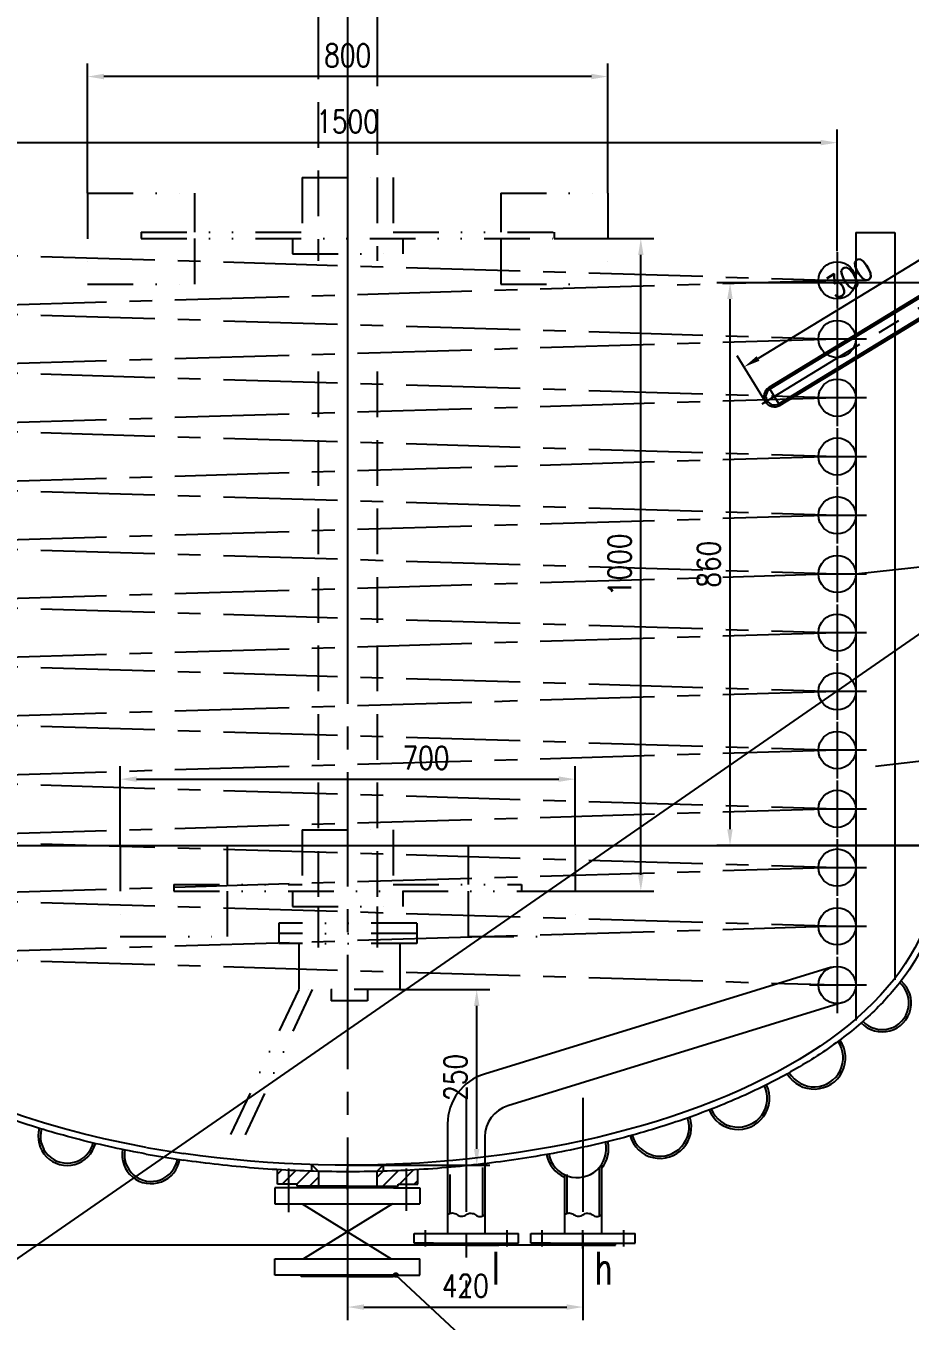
# Model space of a CAD drawing. Header units: millimetres. Extents: x -1762 to 42666, y -863 to 15979.
# Drawn here: x 34801 to 36156, y 748 to 2733 of the extents above; entities that cross this region are included whole.
import ezdxf

# ---------------------------------------------------------------- set-up
doc = ezdxf.new("R2010")
doc.units = ezdxf.units.MM
doc.header["$LTSCALE"] = 10
doc.header["$MEASUREMENT"] = 0
for name, pattern in [('CENTER', [2, 1.25, -0.25, 0.25, -0.25]), ('DASHED', [0.75, 0.5, -0.25]), ('DIVIDE', [1.25, 0.5, -0.25, 0, -0.25, 0, -0.25]), ('SDHX', [11.5, 7, -1.3, 0.3, -1.3, 0.3, -1.3])]:
    doc.linetypes.add(name, pattern=pattern)
doc.layers.get('0').update_dxf_attribs({"linetype": 'CONTINUOUS'})
doc.layers.get('DEFPOINTS').update_dxf_attribs({"linetype": 'CONTINUOUS'})
for name, color, linetype in [('1轮廓实线层', 7, 'CONTINUOUS'), ('3中心线层', 1, 'CENTER'), ('4虚线层', 6, 'DASHED'), ('5剖面线层', 2, 'CONTINUOUS'), ('6文字层', 3, 'CONTINUOUS'), ('7标注层', 4, 'CONTINUOUS'), ('9双点划线', 6, 'SDHX'), ('9双点划线层', 6, 'DIVIDE')]:
    doc.layers.add(name, color=color, linetype=linetype)
doc.styles.add('PC_TEXTSTYLE', font='romans.shx', dxfattribs={"width": 0.8, "bigfont": 'hzfs.shx'})
doc.dimstyles.new('TH_GBDIM', dxfattribs={"dimscale": 10, "dimtxt": 3.5, "dimasz": 2.5, "dimexe": 2, "dimexo": 0, "dimgap": 1.5, "dimtad": 1, "dimdec": 0, "dimzin": 0, "dimdsep": 46, "dimtxsty": 'PC_TEXTSTYLE', "dimcen": 2.5, "dimadec": 0, "dimazin": 0, "dimtfac": 0.714286, "dimtdec": 0, "dimtmove": 0, "dimatfit": 3, "dimfxl": 0, "dimtolj": 1, "dimtzin": 0, "dimarcsym": 0})

# ---------------------------------------------------------------- blocks, each defined once
blk = doc.blocks.new('*D137')
at = {"layer": '7标注层', "color": 0, "lineweight": -2, "ltscale": 14, "transparency": 16777216}
for p, q in [((35293.7, 873.9), (35293.7, 749.3)), ((35654.3, 859.1), (35654.3, 749.3)), ((35318.7, 769.3), (35629.3, 769.3))]:
    blk.add_line(p, q, dxfattribs=at)
at = {"layer": '7标注层', "color": 0, "ltscale": 14, "transparency": 16777216}
for points in [[(35318.7, 773.5), (35318.7, 765.1), (35293.7, 769.3)], [(35629.3, 773.5), (35629.3, 765.1), (35654.3, 769.3)]]:
    blk.add_solid(points, dxfattribs=at)
at = {"layer": 'DEFPOINTS', "color": 0, "ltscale": 14, "transparency": 16777216}
for p in [(35293.7, 873.9), (35654.3, 859.1), (35654.3, 769.3)]:
    blk.add_point(p, dxfattribs=at)
at = {"layer": '7标注层', "color": 3, "ltscale": 14, "transparency": 16777216, "insert": (35474, 801.8), "char_height": 35, "attachment_point": 5, "style": 'PC_TEXTSTYLE'}
blk.add_mtext('\\A1;420{}{}', dxfattribs=at)
blk = doc.blocks.new('*D154')
at = {"layer": '7标注层', "color": 0, "lineweight": -2, "ltscale": 14, "transparency": 16777216}
for p, q in [((35293.7, 5334.1), (34025.9, 5334.1)), ((34045.9, 5309.1), (34045.9, 889.1)), ((35654.3, 864.1), (34025.9, 864.1))]:
    blk.add_line(p, q, dxfattribs=at)
at = {"layer": '7标注层', "color": 0, "ltscale": 14, "transparency": 16777216}
for points in [[(34041.7, 5309.1), (34050.1, 5309.1), (34045.9, 5334.1)], [(34041.7, 889.1), (34050.1, 889.1), (34045.9, 864.1)]]:
    blk.add_solid(points, dxfattribs=at)
at = {"layer": 'DEFPOINTS', "color": 0, "ltscale": 14, "transparency": 16777216}
for p in [(35293.7, 5334.1), (34045.9, 864.1), (35654.3, 864.1)]:
    blk.add_point(p, dxfattribs=at)
at = {"layer": '7标注层', "color": 3, "ltscale": 14, "transparency": 16777216, "insert": (34013.4, 3025.4), "char_height": 35, "attachment_point": 5, "rotation": 90, "style": 'PC_TEXTSTYLE'}
blk.add_mtext('\\A1;4750{}{}', dxfattribs=at)
blk = doc.blocks.new('*D140')
at = {"layer": '7标注层', "color": 0, "lineweight": -2, "ltscale": 14, "transparency": 16777216}
for p, q in [((34945.2, 1476.7), (34945.2, 1598.4)), ((35642.2, 1476.7), (35642.2, 1598.4)), ((34970.2, 1578.4), (35617.2, 1578.4))]:
    blk.add_line(p, q, dxfattribs=at)
at = {"layer": '7标注层', "color": 0, "ltscale": 14, "transparency": 16777216}
for points in [[(34970.2, 1582.6), (34970.2, 1574.3), (34945.2, 1578.4)], [(35617.2, 1582.6), (35617.2, 1574.3), (35642.2, 1578.4)]]:
    blk.add_solid(points, dxfattribs=at)
at = {"layer": 'DEFPOINTS', "color": 0, "ltscale": 14, "transparency": 16777216}
for p in [(35642.2, 1578.4), (34945.2, 1476.7), (35642.2, 1476.7)]:
    blk.add_point(p, dxfattribs=at)
at = {"layer": '7标注层', "color": 3, "ltscale": 14, "transparency": 16777216, "insert": (35413.6, 1610.9), "char_height": 35, "attachment_point": 5, "style": 'PC_TEXTSTYLE'}
blk.add_mtext('\\A1;700{}{}', dxfattribs=at)
blk = doc.blocks.new('*D141')
at = {"layer": '7标注层', "color": 0, "lineweight": -2, "ltscale": 14, "transparency": 16777216}
for p, q in [((34895.2, 2476.7), (34895.2, 2675.3)), ((35692.2, 2476.7), (35692.2, 2675.3)), ((35667.2, 2655.3), (34920.2, 2655.3))]:
    blk.add_line(p, q, dxfattribs=at)
at = {"layer": '7标注层', "color": 0, "ltscale": 14, "transparency": 16777216}
for points in [[(34920.2, 2659.5), (34920.2, 2651.1), (34895.2, 2655.3)], [(35667.2, 2659.5), (35667.2, 2651.1), (35692.2, 2655.3)]]:
    blk.add_solid(points, dxfattribs=at)
at = {"layer": 'DEFPOINTS', "color": 0, "ltscale": 14, "transparency": 16777216}
for p in [(34895.2, 2655.3), (34895.2, 2476.7), (35692.2, 2476.7)]:
    blk.add_point(p, dxfattribs=at)
at = {"layer": '7标注层', "color": 3, "ltscale": 14, "transparency": 16777216, "insert": (35293.7, 2687.8), "char_height": 35, "attachment_point": 5, "style": 'PC_TEXTSTYLE'}
blk.add_mtext('\\A1;800{}{}', dxfattribs=at)
blk = doc.blocks.new('*D142')
at = {"layer": '7标注层', "color": 0, "lineweight": -2, "ltscale": 14, "transparency": 16777216}
for p, q in [((35610.2, 2407), (35762.9, 2407)), ((35742.9, 1432), (35742.9, 2382)), ((35560.2, 1407), (35762.9, 1407))]:
    blk.add_line(p, q, dxfattribs=at)
at = {"layer": '7标注层', "color": 0, "ltscale": 14, "transparency": 16777216}
for points in [[(35738.8, 2382), (35747.1, 2382), (35742.9, 2407)], [(35738.8, 1432), (35747.1, 1432), (35742.9, 1407)]]:
    blk.add_solid(points, dxfattribs=at)
at = {"layer": 'DEFPOINTS', "color": 0, "ltscale": 14, "transparency": 16777216}
for p in [(35610.2, 2407), (35742.9, 2407), (35560.2, 1407)]:
    blk.add_point(p, dxfattribs=at)
at = {"layer": '7标注层', "color": 3, "ltscale": 14, "transparency": 16777216, "insert": (35710.4, 1907), "char_height": 35, "attachment_point": 5, "rotation": 90, "style": 'PC_TEXTSTYLE'}
blk.add_mtext('\\A1;1000{}{}', dxfattribs=at)
blk = doc.blocks.new('*D144')
at = {"layer": '7标注层', "color": 0, "lineweight": -2, "ltscale": 14, "transparency": 16777216}
for p, q in [((36203.7, 2396.3), (36203.7, 2592.6)), ((36316.8, 2381.3), (36443, 2458.3))]:
    blk.add_line(p, q, dxfattribs=at)
for start, end in [(70.1562, 84.4961), (36.8889, 47.2207)]:
    blk.add_arc((36203.7, 2312.3), 260.4, start, end, dxfattribs=at)
at = {"layer": '7标注层', "color": 0, "ltscale": 14, "transparency": 16777216}
for points in [[(36228.5, 2567.3), (36228.9, 2575.6), (36203.7, 2572.6)], [(36415.4, 2470.9), (36408.5, 2466.2), (36426, 2447.9)]]:
    blk.add_solid(points, dxfattribs=at)
at = {"layer": 'DEFPOINTS', "color": 0, "ltscale": 14, "transparency": 16777216}
for p in [(36290.8, 2557.7), (36203.7, 2396.3), (36316.8, 2381.3), (35947.6, 2156.1), (36203.7, 1235.9)]:
    blk.add_point(p, dxfattribs=at)
at = {"layer": '7标注层', "color": 3, "ltscale": 14, "transparency": 16777216, "insert": (36337.1, 2535.9), "char_height": 35, "attachment_point": 5, "style": 'PC_TEXTSTYLE'}
blk.add_mtext('\\A1;60%%d{}{}', dxfattribs=at)
blk = doc.blocks.new('*D168')
at = {"layer": '1轮廓实线层', "color": 0, "lineweight": -2, "ltscale": 14, "transparency": 16777216}
for p, q in [((36290.4, 2374.1), (36247.3, 2444.7)), ((36236.3, 2414.7), (35922.6, 2223.3)), ((35933.9, 2156.7), (35890.8, 2227.3))]:
    blk.add_line(p, q, dxfattribs=at)
at = {"layer": '1轮廓实线层', "color": 0, "ltscale": 14, "transparency": 16777216}
for points in [[(36234.2, 2418.2), (36238.5, 2411.1), (36257.7, 2427.7)], [(35920.4, 2226.8), (35924.8, 2219.7), (35901.3, 2210.2)]]:
    blk.add_solid(points, dxfattribs=at)
at = {"layer": 'DEFPOINTS', "color": 0, "ltscale": 14, "transparency": 16777216}
for p in [(36290.4, 2374.1), (35901.3, 2210.2), (35933.9, 2156.7)]:
    blk.add_point(p, dxfattribs=at)
at = {"layer": '1轮廓实线层', "color": 0, "ltscale": 14, "transparency": 16777216, "insert": (36062.5, 2346.7), "char_height": 35, "attachment_point": 5, "rotation": 31.385, "style": 'PC_TEXTSTYLE'}
blk.add_mtext('\\A1;300', dxfattribs=at)
blk = doc.blocks.new('*D169')
at = {"layer": '7标注层', "color": 0, "lineweight": -2, "ltscale": 14, "transparency": 16777216}
for p, q in [((35373.8, 1255.8), (35511.5, 1255.8)), ((35491.5, 1011.7), (35491.5, 1230.8)), ((35293.7, 986.7), (35511.5, 986.7))]:
    blk.add_line(p, q, dxfattribs=at)
at = {"layer": '7标注层', "color": 0, "ltscale": 14, "transparency": 16777216}
for points in [[(35487.3, 1230.8), (35495.6, 1230.8), (35491.5, 1255.8)], [(35487.3, 1011.7), (35495.6, 1011.7), (35491.5, 986.7)]]:
    blk.add_solid(points, dxfattribs=at)
at = {"layer": 'DEFPOINTS', "color": 0, "ltscale": 14, "transparency": 16777216}
for p in [(35373.8, 1255.8), (35491.5, 1255.8), (35293.7, 986.7)]:
    blk.add_point(p, dxfattribs=at)
at = {"layer": '7标注层', "color": 3, "ltscale": 14, "transparency": 16777216, "insert": (35459, 1121.3), "char_height": 35, "attachment_point": 5, "rotation": 90, "style": 'PC_TEXTSTYLE'}
blk.add_mtext('\\A1;250', dxfattribs=at)
blk = doc.blocks.new('*D170')
at = {"layer": '7标注层', "color": 0, "lineweight": -2, "ltscale": 14, "transparency": 16777216}
for p, q in [((36193.7, 2339.2), (35859.6, 2339.2)), ((35879.6, 1501.7), (35879.6, 2314.2)), ((36193.7, 1476.7), (35859.6, 1476.7))]:
    blk.add_line(p, q, dxfattribs=at)
at = {"layer": '7标注层', "color": 0, "ltscale": 14, "transparency": 16777216}
for points in [[(35875.4, 2314.2), (35883.7, 2314.2), (35879.6, 2339.2)], [(35875.4, 1501.7), (35883.7, 1501.7), (35879.6, 1476.7)]]:
    blk.add_solid(points, dxfattribs=at)
at = {"layer": 'DEFPOINTS', "color": 0, "ltscale": 14, "transparency": 16777216}
for p in [(35879.6, 2339.2), (36193.7, 2339.2), (36193.7, 1476.7)]:
    blk.add_point(p, dxfattribs=at)
at = {"layer": '7标注层', "color": 3, "ltscale": 14, "transparency": 16777216, "insert": (35847.1, 1907.9), "char_height": 35, "attachment_point": 5, "rotation": 90, "style": 'PC_TEXTSTYLE'}
blk.add_mtext('\\A1;860', dxfattribs=at)
blk = doc.blocks.new('*D172')
at = {"layer": '1轮廓实线层', "color": 0, "lineweight": -2, "ltscale": 14, "transparency": 16777216}
for p, q in [((34543.7, 2387.9), (34543.7, 2574)), ((36043.7, 2387.9), (36043.7, 2574)), ((34568.7, 2554), (36018.7, 2554))]:
    blk.add_line(p, q, dxfattribs=at)
at = {"layer": '1轮廓实线层', "color": 0, "ltscale": 14, "transparency": 16777216}
for points in [[(34568.7, 2558.2), (34568.7, 2549.9), (34543.7, 2554)], [(36018.7, 2558.2), (36018.7, 2549.9), (36043.7, 2554)]]:
    blk.add_solid(points, dxfattribs=at)
at = {"layer": 'DEFPOINTS', "color": 0, "ltscale": 14, "transparency": 16777216}
for p in [(36043.7, 2554), (34543.7, 2387.9), (36043.7, 2387.9)]:
    blk.add_point(p, dxfattribs=at)
at = {"layer": '1轮廓实线层', "color": 0, "ltscale": 14, "transparency": 16777216, "insert": (35293.7, 2586.5), "char_height": 35, "attachment_point": 5, "style": 'PC_TEXTSTYLE'}
blk.add_mtext('\\A1;1500', dxfattribs=at)

msp = doc.modelspace()

# ---------------------------------------------------------------- hatches: boundary and pattern name
at = {"layer": '5剖面线层', "ltscale": 14}
h = msp.add_hatch(dxfattribs=at)
h.set_pattern_fill('ANSI31', color=256, scale=5, style=0)
h.set_pattern_definition([(45, (33399.402, 129.064), (-11.22532, 11.22532), [])])
edge = h.paths.add_edge_path()
edge.add_line((35216.18, 957.68), (35216.18, 954.68))
edge.add_line((35216.18, 954.68), (35238.68, 954.68))
edge.add_line((35238.68, 954.68), (35249.2, 954.68))
edge.add_line((35249.2, 954.68), (35249.2, 977.23))
edge.add_spline(control_points=[(35249.2, 977.23), (35234, 977.6), (35218.82, 978.17), (35203.68, 978.92)], knot_values=[4.7615798, 4.7615798, 4.7615798, 4.7615798, 4.8120271, 4.8120271, 4.8120271, 4.8120271], degree=3, periodic=0)
edge.add_line((35203.68, 978.92), (35203.68, 957.68))
edge.add_line((35203.68, 957.68), (35212.68, 957.68))
edge.add_line((35212.68, 957.68), (35216.18, 957.68))
edge = h.paths.add_edge_path()
edge.add_spline(control_points=[(35203.68, 978.92), (35197.84, 979.22), (35192, 979.54), (35186.18, 979.88)], knot_values=[4.8120271, 4.8120271, 4.8120271, 4.8120271, 4.8314792, 4.8314792, 4.8314792, 4.8314792], degree=3, periodic=0)
edge.add_line((35186.18, 979.88), (35186.18, 957.68))
edge.add_line((35186.18, 957.68), (35194.68, 957.68))
edge.add_line((35194.68, 957.68), (35203.68, 957.68))
edge.add_line((35203.68, 957.68), (35203.68, 978.92))
edge = h.paths.add_edge_path()
edge.add_line((35371.18, 957.68), (35374.68, 957.68))
edge.add_line((35374.68, 957.68), (35383.68, 957.68))
edge.add_line((35383.68, 957.68), (35383.68, 978.92))
edge.add_spline(control_points=[(35383.68, 978.92), (35380.86, 978.78), (35378.04, 978.65), (35362.9, 977.96), (35350.56, 977.53), (35338.2, 977.23)], knot_values=[4.6128068, 4.6128068, 4.6128068, 4.6128068, 4.6221898, 4.6221898, 4.6631981, 4.6631981, 4.6631981, 4.6631981], degree=3, periodic=0)
edge.add_line((35338.2, 977.23), (35338.2, 954.68))
edge.add_line((35338.2, 954.68), (35348.68, 954.68))
edge.add_line((35348.68, 954.68), (35371.18, 954.68))
edge.add_line((35371.18, 954.68), (35371.18, 957.68))
edge = h.paths.add_edge_path()
edge.add_line((35383.68, 957.68), (35392.68, 957.68))
edge.add_line((35392.68, 957.68), (35401.18, 957.68))
edge.add_line((35401.18, 957.68), (35401.18, 979.88))
edge.add_spline(control_points=[(35401.18, 979.88), (35395.35, 979.53), (35389.52, 979.21), (35383.68, 978.92)], knot_values=[4.5933548, 4.5933548, 4.5933548, 4.5933548, 4.6128068, 4.6128068, 4.6128068, 4.6128068], degree=3, periodic=0)
edge.add_line((35383.68, 978.92), (35383.68, 957.68))

# ---------------------------------------------------------------- linework, layer by layer
at = {"ltscale": 14}
for p, q in [((34393.7, 1476.68), (36203.7, 1476.68)), ((35238.68, 987.52), (35249.2, 977.23)), ((35348.68, 987.52), (35338.2, 977.23))]:
    msp.add_line(p, q, dxfattribs=at)
for p, q in [((35364.02, 952.2), (35222.42, 952.2)), ((35182.22, 927.56), (35404.22, 927.56)), ((35224.17, 927.56), (35360.53, 843.07)), ((35362.27, 927.56), (35225.91, 843.07)), ((35182.22, 843.07), (35404.22, 843.07)), ((35364.02, 818.43), (35222.42, 818.43))]:
    msp.add_line(p, q)
for points in [[(35446.9, 911.21, -0.0528224), (35450.91, 912.98, -0.0729934), (35454.05, 913.5, -0.1738746), (35461.01, 911.14, 0.1660823), (35468.24, 908.57, 0.1622777), (35475.4, 910.85, -0.1622777), (35482.55, 913.14, -0.1660823), (35489.78, 910.57, 0.1738746), (35496.74, 908.21, 0.0729934), (35499.88, 908.73, 0.0528224), (35503.9, 910.5)], [(35625.82, 911.21, -0.0528224), (35629.83, 912.98, -0.0729934), (35632.97, 913.5, -0.1738746), (35639.93, 911.14, 0.1660823), (35647.16, 908.57, 0.1622777), (35654.32, 910.85, -0.1622777), (35661.47, 913.14, -0.1660823), (35668.7, 910.57, 0.1738746), (35675.66, 908.21, 0.0729934), (35678.8, 908.73, 0.0528224), (35682.82, 910.5)]]:
    msp.add_lwpolyline(points, format="xyb", dxfattribs=at)
for centre, radius, start, end in [((36112.76, 1235.52), 44.5, 223.56354, 49.27438), ((36112.76, 1235.52), 41, 223.56354, 49.27438), ((36008.54, 1151.36), 48, 210.92686, 34.51541), ((36008.54, 1151.36), 44.5, 210.92686, 34.51541), ((35892.06, 1089.6), 48, 202.50364, 25.04932), ((35892.06, 1089.6), 44.5, 202.50364, 25.04932), ((35772.41, 1045.14), 48, 196.31628, 18.31842), ((35772.41, 1045.14), 44.5, 196.31628, 18.31842), ((34864, 1030.92), 44.5, 163.96611, 345.82366), ((34864, 1030.92), 41, 164.04219, 345.75334), ((35645.5, 1012.26), 44.5, 191.07796, 12.76379), ((35645.5, 1012.26), 48, 321.02185, 12.76379), ((34992.59, 1002.92), 44.5, 169.40047, 351.25802), ((34992.59, 1002.92), 41, 169.47655, 351.1877), ((35645.5, 1012.26), 48, 191.07796, 245.788)]:
    msp.add_arc(centre, radius, start, end, dxfattribs=at)
at = {"ltscale": 14, "extrusion": (0, 0, -1)}
for start_param, end_param in [(5.0622612, 6.2831853), (3.1415927, 4.9956044)]:
    msp.add_ellipse((35293.7, 1436.68), major_axis=(-900, 0), ratio=0.5, start_param=start_param, end_param=end_param, dxfattribs=at)
at = {"ltscale": 14}
for points, knots in [([(34985.2, 1003.78), (34967.99, 1006.9), (34950.97, 1010.28), (34899.61, 1021.39), (34865.98, 1029.94), (34801.08, 1049.09), (34769.8, 1059.68), (34710.07, 1082.75), (34681.62, 1095.23), (34627.98, 1121.88), (34602.79, 1136.06), (34556.06, 1165.94), (34534.52, 1181.63), (34495.41, 1214.31), (34477.84, 1231.31), (34446.98, 1266.37), (34433.69, 1284.45), (34411.63, 1321.43), (34402.86, 1340.34), (34391.26, 1375.13), (34387.62, 1390.94), (34384.34, 1416.75), (34383.7, 1426.71), (34383.7, 1436.68)], [5.0601529, 5.0601529, 5.0601529, 5.0601529, 5.1207849, 5.1207849, 5.2454337, 5.2454337, 5.3700825, 5.3700825, 5.4947312, 5.4947312, 5.61938, 5.61938, 5.7440288, 5.7440288, 5.8686776, 5.8686776, 5.9933263, 5.9933263, 6.1179751, 6.1179751, 6.2195713, 6.2195713, 6.2831853, 6.2831853, 6.2831853, 6.2831853]), ([(36203.7, 1436.68), (36203.7, 1424.45), (36202.75, 1412.23), (36198.94, 1387.88), (36196.09, 1375.75), (36188.52, 1351.7), (36183.8, 1339.77), (36169.19, 1309.15), (36157.9, 1290.67), (36130.91, 1254.69), (36115.22, 1237.18), (36079.73, 1203.38), (36059.92, 1187.08), (36016.52, 1155.89), (35992.91, 1141.01), (35942.27, 1112.87), (35915.23, 1099.61), (35858.12, 1074.89), (35828.05, 1063.44), (35765.34, 1042.5), (35732.7, 1033.02), (35665.35, 1016.16), (35630.64, 1008.78), (35559.67, 996.25), (35523.41, 991.09), (35449.92, 983.07), (35412.67, 980.21), (35337.77, 976.82), (35300.11, 976.3), (35224.95, 977.59), (35187.45, 979.41), (35113.84, 985.32), (35077.71, 989.37), (35042.2, 994.5)], [3.1415927, 3.1415927, 3.1415927, 3.1415927, 3.2196291, 3.2196291, 3.2976655, 3.2976655, 3.375702, 3.375702, 3.5003508, 3.5003508, 3.6249996, 3.6249996, 3.7496483, 3.7496483, 3.8742971, 3.8742971, 3.9989459, 3.9989459, 4.1235947, 4.1235947, 4.2482434, 4.2482434, 4.3728922, 4.3728922, 4.497541, 4.497541, 4.6221898, 4.6221898, 4.7468386, 4.7468386, 4.8714873, 4.8714873, 4.9939485, 4.9939485, 4.9939485, 4.9939485])]:
    msp.add_open_spline(points, degree=3, knots=knots, dxfattribs=at)
at = {"layer": '1轮廓实线层', "ltscale": 14}
for p, q in [((42666.25, 6301.26), (32390.28, -816.4)), ((36072.2, 2416.43), (36072.2, 1208.71)), ((36072.2, 2416.43), (36132.2, 2416.43)), ((36132.2, 2416.43), (36132.2, 1271.04)), ((36238.05, 2360.95), (35939.26, 2178.68)), ((36216.28, 2344.15), (35940.83, 2176.12)), ((36254.72, 2333.63), (35955.93, 2151.36)), ((36226.39, 2319.87), (35954.37, 2153.92)), ((35939.26, 2178.68), (35955.93, 2151.36)), ((36035.31, 1290.39), (35503.34, 1126.5)), ((36052.09, 1235.92), (35539.17, 1077.9)), ((35446.9, 1050.05), (35446.9, 882.15)), ((34985.36, 1014.03), (35042.24, 1004.58)), ((35503.9, 1030.11), (35503.9, 882.15)), ((34985.16, 1003.8), (35042.24, 994.51)), ((35186.18, 957.68), (35186.18, 979.88)), ((35238.68, 977.52), (35238.68, 987.52)), ((35348.68, 977.51), (35348.68, 987.52)), ((35401.18, 957.68), (35401.18, 979.88)), ((35500.4, 983.33), (35500.4, 908.9)), ((35679.32, 983.33), (35679.32, 908.9)), ((35682.82, 988.01), (35682.82, 882.15)), ((35194.68, 957.68), (35186.18, 957.68)), ((35212.68, 957.68), (35194.68, 957.68)), ((35216.18, 957.68), (35212.68, 957.68)), ((35216.18, 954.68), (35216.18, 957.68)), ((35238.68, 954.68), (35216.18, 954.68)), ((35293.68, 954.68), (35238.68, 954.68)), ((35293.68, 954.68), (35348.68, 954.68)), ((35348.68, 954.68), (35371.18, 954.68)), ((35371.18, 957.68), (35374.68, 957.68)), ((35371.18, 954.68), (35371.18, 957.68)), ((35374.68, 957.68), (35392.68, 957.68)), ((35392.68, 957.68), (35401.18, 957.68)), ((35450.4, 972.35), (35450.4, 912.81)), ((35625.82, 972.35), (35625.82, 882.15)), ((35629.32, 972.35), (35629.32, 912.81)), ((35395.4, 867.15), (35395.4, 882.15)), ((35395.4, 882.15), (35403.9, 882.15)), ((35403.9, 882.15), (35445.9, 882.15)), ((35445.9, 882.15), (35555.4, 882.15)), ((35555.4, 867.15), (35555.4, 882.15)), ((35574.32, 867.15), (35574.32, 882.15)), ((35574.32, 882.15), (35582.82, 882.15)), ((35582.82, 882.15), (35600.82, 882.15)), ((35600.82, 882.15), (35624.82, 882.15)), ((35624.82, 882.15), (35734.32, 882.15)), ((35734.32, 867.15), (35734.32, 882.15)), ((35421.9, 867.15), (35395.4, 867.15)), ((35425.4, 867.15), (35421.9, 867.15)), ((35425.4, 864.15), (35425.4, 867.15)), ((35425.4, 867.15), (35528.9, 867.15)), ((35475.4, 864.15), (35504.9, 864.15)), ((35504.9, 864.15), (35525.4, 864.15)), ((35525.4, 864.15), (35525.4, 867.15)), ((35528.9, 867.15), (35546.9, 867.15)), ((35546.9, 867.15), (35555.4, 867.15)), ((35582.82, 867.15), (35574.32, 867.15)), ((35600.82, 867.15), (35582.82, 867.15)), ((35604.32, 867.15), (35600.82, 867.15)), ((35604.32, 864.15), (35604.32, 867.15)), ((35604.32, 867.15), (35707.82, 867.15)), ((35624.82, 864.15), (35604.32, 864.15)), ((35654.32, 864.15), (35624.82, 864.15)), ((35654.32, 864.15), (35683.82, 864.15)), ((35683.82, 864.15), (35704.32, 864.15)), ((35704.32, 864.15), (35704.32, 867.15)), ((35707.82, 867.15), (35725.82, 867.15)), ((35725.82, 867.15), (35734.32, 867.15))]:
    msp.add_line(p, q, dxfattribs=at)
at = {"layer": '1轮廓实线层', "color": 1, "linetype": 'CENTER', "ltscale": 14}
for p, q in [((34543.7, 2387.93), (36043.7, 2342.93)), ((36043.7, 2342.93), (34543.7, 2297.93)), ((34543.7, 2297.93), (36043.7, 2252.93)), ((36043.7, 2252.93), (34543.7, 2207.93)), ((34543.7, 2207.93), (36043.7, 2162.93)), ((36043.7, 2162.93), (34543.7, 2117.93)), ((34543.7, 2117.93), (36043.7, 2072.93)), ((36043.7, 2072.93), (34543.7, 2027.93)), ((34543.7, 2027.93), (36043.7, 1982.93)), ((36043.7, 1982.93), (34543.7, 1937.93)), ((34543.7, 1937.93), (36043.7, 1892.93)), ((36043.7, 1892.93), (34543.7, 1847.93)), ((34543.7, 1847.93), (36043.7, 1802.93)), ((36043.7, 1802.93), (34543.7, 1757.93)), ((34543.7, 1757.93), (36043.7, 1712.93)), ((36043.7, 1712.93), (34543.7, 1667.93)), ((34543.7, 1667.93), (36043.7, 1622.93)), ((36043.7, 1622.93), (34543.7, 1577.93)), ((34543.7, 1577.93), (36043.7, 1532.93)), ((36043.7, 1532.93), (34543.7, 1487.93)), ((34543.7, 1487.93), (36043.7, 1442.93)), ((36043.7, 1442.93), (34543.7, 1397.93)), ((34543.7, 1397.93), (36043.7, 1352.93)), ((36043.7, 1352.93), (34543.7, 1307.93)), ((34543.7, 1307.93), (36043.7, 1262.93))]:
    msp.add_line(p, q, dxfattribs=at)
at = {"layer": '1轮廓实线层'}
for p, q in [((35284.22, 954.6), (35222.42, 954.6)), ((35284.22, 954.6), (35222.42, 954.6)), ((35222.42, 954.6), (35222.42, 952.2)), ((35293.22, 954.6), (35284.22, 954.6)), ((35293.22, 954.6), (35284.22, 954.6)), ((35293.22, 954.6), (35302.22, 954.6)), ((35293.22, 954.6), (35302.22, 954.6)), ((35302.22, 954.6), (35364.02, 954.6)), ((35302.22, 954.6), (35364.02, 954.6)), ((35364.02, 954.6), (35364.02, 952.2)), ((35199.02, 952.2), (35182.22, 952.2)), ((35182.22, 952.2), (35182.22, 927.56)), ((35218.82, 952.2), (35199.02, 952.2)), ((35222.42, 952.2), (35218.82, 952.2)), ((35364.02, 952.2), (35367.62, 952.2)), ((35367.62, 952.2), (35387.42, 952.2)), ((35387.42, 952.2), (35404.22, 952.2)), ((35404.22, 952.2), (35404.22, 927.56)), ((35182.22, 818.43), (35182.22, 843.07)), ((35404.22, 818.43), (35404.22, 843.07)), ((35199.02, 818.43), (35182.22, 818.43)), ((35218.82, 818.43), (35199.02, 818.43)), ((35222.42, 818.43), (35218.82, 818.43)), ((35222.42, 816.03), (35222.42, 818.43)), ((35284.22, 816.03), (35222.42, 816.03)), ((35284.22, 816.03), (35222.42, 816.03)), ((35293.22, 816.03), (35284.22, 816.03)), ((35293.22, 816.03), (35284.22, 816.03)), ((35293.22, 816.03), (35302.22, 816.03)), ((35293.22, 816.03), (35302.22, 816.03)), ((35302.22, 816.03), (35364.02, 816.03)), ((35302.22, 816.03), (35364.02, 816.03)), ((35364.02, 818.43), (35367.62, 818.43)), ((35364.02, 816.03), (35364.02, 818.43)), ((35367.62, 818.43), (35387.42, 818.43)), ((35387.42, 818.43), (35404.22, 818.43))]:
    msp.add_line(p, q, dxfattribs=at)
at = {"layer": '1轮廓实线层', "color": 0, "ltscale": 14}
for centre in [(36043.7, 2342.93), (36043.7, 2252.93), (36043.7, 2162.93), (36043.7, 2072.93), (36043.7, 1982.93), (36043.7, 1892.93), (36043.7, 1802.93), (36043.7, 1712.93), (36043.7, 1622.93), (36043.7, 1532.93), (36043.7, 1442.93), (36043.7, 1352.93), (36043.7, 1262.93)]:
    msp.add_circle(centre, 28.5, dxfattribs=at)
at = {"layer": '1轮廓实线层', "ltscale": 14}
for centre, radius, start, end in [((35947.6, 2165.02), 16, 121.38498, 301.38498), ((35947.6, 2165.02), 13, 121.38498, 301.38498), ((35526.9, 1050.05), 80, 107.12334, 180), ((35553.9, 1030.11), 50, 107.12334, 180)]:
    msp.add_arc(centre, radius, start, end, dxfattribs=at)
at = {"layer": '3中心线层', "ltscale": 14}
for p, q in [((35293.7, 5365.15), (35293.7, 1784.98)), ((35293.7, 4949.04), (35293.7, 873.91)), ((36316.83, 2390.27), (35917.58, 2146.71)), ((35475.4, 1090.21), (35475.4, 785.35)), ((35654.32, 1090.21), (35654.32, 785.35)), ((35203.68, 914.64), (35203.68, 981.68)), ((35293.68, 949.68), (35293.68, 981.68)), ((35383.68, 916.61), (35383.68, 981.68)), ((35412.9, 862.15), (35412.9, 887.15)), ((35537.9, 862.15), (35537.9, 887.15)), ((35591.82, 862.15), (35591.82, 887.15)), ((35654.32, 859.15), (35654.32, 887.15)), ((35716.82, 862.15), (35716.82, 887.15))]:
    msp.add_line(p, q, dxfattribs=at)
at = {"layer": '3中心线层', "color": 0, "ltscale": 10}
for p, q in [((35249.2, 977.23), (35249.2, 954.68)), ((35338.2, 977.23), (35338.2, 954.68))]:
    msp.add_line(p, q, dxfattribs=at)
at = {"layer": '4虚线层', "ltscale": 14}
for p, q in [((35248.7, 3800.14), (35248.7, 2648.18)), ((35338.7, 3800.14), (35338.7, 2648.18)), ((35248.7, 2721.19), (35248.7, 2372.95)), ((35338.7, 2710.41), (35338.7, 2372.95)), ((35248.7, 2203.13), (35248.7, 1320.23)), ((35338.7, 2203.13), (35338.7, 1320.23)), ((35248.7, 1383.43), (35248.7, 1357.54)), ((35338.7, 1383.43), (35338.7, 1357.54))]:
    msp.add_line(p, q, dxfattribs=at)
at = {"layer": '7标注层', "ltscale": 14}
for points in [[(36072.2, 1892.93), (36994.1, 1993.94), (37111.7, 1993.94)], [(36102.48, 1598.46), (36994.1, 1701.92), (37111.7, 1701.92)], [(35367.62, 818.43), (35852.84, 366.21), (35970.44, 366.21)]]:
    msp.add_lwpolyline(points, dxfattribs=at)
msp.add_circle((35367.62, 818.43), 3, dxfattribs=at)
at = {"layer": '9双点划线', "color": 1, "ltscale": 14}
for p, q in [((36043.7, 2386.26), (36043.7, 2299.6)), ((36001.58, 2343.16), (36088.85, 2343.16)), ((36043.7, 2296.26), (36043.7, 2209.6)), ((36001.58, 2253.16), (36088.85, 2253.16)), ((36043.7, 2206.26), (36043.7, 2119.6)), ((36001.58, 2163.16), (36088.85, 2163.16)), ((36043.7, 2116.26), (36043.7, 2029.6)), ((36001.58, 2073.16), (36088.85, 2073.16)), ((36043.7, 2026.26), (36043.7, 1939.6)), ((36001.58, 1983.16), (36088.85, 1983.16)), ((36043.7, 1936.26), (36043.7, 1849.6)), ((36001.58, 1893.16), (36088.85, 1893.16)), ((36043.7, 1846.26), (36043.7, 1759.6)), ((36001.58, 1803.16), (36088.85, 1803.16)), ((36043.7, 1756.26), (36043.7, 1669.6)), ((36001.58, 1713.16), (36088.85, 1713.16)), ((36043.7, 1666.26), (36043.7, 1579.6)), ((36001.58, 1623.16), (36088.85, 1623.16)), ((36043.7, 1576.26), (36043.7, 1489.6)), ((36001.58, 1533.16), (36088.85, 1533.16)), ((36043.7, 1486.26), (36043.7, 1399.6)), ((36001.58, 1443.16), (36088.85, 1443.16)), ((36043.7, 1396.26), (36043.7, 1309.6)), ((36001.58, 1353.16), (36088.85, 1353.16)), ((36043.7, 1306.26), (36043.7, 1219.6)), ((36001.58, 1263.16), (36088.85, 1263.16))]:
    msp.add_line(p, q, dxfattribs=at)
at = {"layer": '9双点划线层', "ltscale": 14}
for p, q in [((35224, 2500.53), (35224, 2406.98)), ((35224, 2500.53), (35363.4, 2500.53)), ((35363.4, 2500.53), (35363.4, 2406.98)), ((34895.2, 2476.68), (34895.2, 2337.28)), ((34895.2, 2476.68), (35059.2, 2476.68)), ((34895.2, 2476.68), (34895.2, 2337.28)), ((35059.2, 2476.68), (35059.2, 2416.82)), ((35528.2, 2476.68), (35692.2, 2476.68)), ((35528.2, 2476.68), (35528.2, 2416.82)), ((35692.2, 2476.68), (35692.2, 2337.28)), ((35692.2, 2476.68), (35692.2, 2337.28)), ((34977.2, 2416.82), (35224, 2416.82)), ((34977.2, 2416.82), (34977.2, 2406.98)), ((34977.2, 2406.98), (35610.2, 2406.98)), ((35059.2, 2406.98), (35059.2, 2337.28)), ((35209, 2406.98), (35209, 2383.43)), ((35363.4, 2416.82), (35610.2, 2416.82)), ((35378.4, 2406.98), (35378.4, 2383.43)), ((35528.2, 2406.98), (35528.2, 2337.28)), ((35610.2, 2416.82), (35610.2, 2406.98)), ((35209, 2383.43), (35378.4, 2383.43)), ((34895.2, 2337.28), (35059.2, 2337.28)), ((35528.2, 2337.28), (35692.2, 2337.28)), ((35224, 1500.53), (35363.4, 1500.53)), ((35224, 1500.53), (35224, 1406.98)), ((35363.4, 1500.53), (35363.4, 1406.98)), ((34945.2, 1476.68), (35109.2, 1476.68)), ((34945.2, 1476.68), (34945.2, 1337.28)), ((35109.2, 1476.68), (35109.2, 1416.82)), ((35478.2, 1476.68), (35642.2, 1476.68)), ((35478.2, 1476.68), (35478.2, 1416.82)), ((35642.2, 1476.68), (35642.2, 1337.28)), ((35027.2, 1416.82), (35224, 1416.82)), ((35027.2, 1416.82), (35027.2, 1406.98)), ((35363.4, 1416.82), (35560.2, 1416.82)), ((35560.2, 1416.82), (35560.2, 1406.98)), ((35027.2, 1406.98), (35560.2, 1406.98)), ((35109.2, 1406.98), (35109.2, 1337.28)), ((35209, 1406.98), (35209, 1383.43)), ((35378.4, 1406.98), (35378.4, 1383.43)), ((35478.2, 1406.98), (35478.2, 1337.28)), ((35209, 1383.43), (35378.4, 1383.43)), ((35399.7, 1357.54), (35188.48, 1357.54)), ((35188.48, 1357.54), (35188.48, 1326.52)), ((35399.7, 1357.54), (35399.7, 1326.52)), ((34945.2, 1337.28), (35109.2, 1337.28)), ((35399.7, 1342.03), (35188.48, 1342.03)), ((35478.2, 1337.28), (35642.2, 1337.28)), ((35399.7, 1326.52), (35188.48, 1326.52)), ((35218.72, 1326.52), (35218.72, 1255.85)), ((35373.85, 1326.52), (35373.85, 1255.85)), ((35218.72, 1255.85), (35097.17, 997.54)), ((35239.18, 1255.85), (35119.44, 995.19)), ((35373.85, 1255.85), (35218.72, 1255.85)), ((35268.27, 1255.85), (35268.27, 1238.61)), ((35324.29, 1255.85), (35324.29, 1238.61)), ((35324.29, 1238.61), (35268.27, 1238.61))]:
    msp.add_line(p, q, dxfattribs=at)

# ---------------------------------------------------------------- texts
at = {"layer": '6文字层', "ltscale": 14, "style": 'PC_TEXTSTYLE', "width": 0.667}
for s, p in [('l', (35514.91, 804.07)), ('h', (35672.54, 804.07))]:
    msp.add_text(s, height=50, dxfattribs=at).set_placement(p)

# ---------------------------------------------------------------- dimensions: what is measured, and where the dimension line sits
at = {"layer": '1轮廓实线层', "ltscale": 14}
dim = msp.add_linear_dim(base=(36043.7, 2554.02), p1=(34543.7, 2387.93), p2=(36043.7, 2387.93), dimstyle='TH_GBDIM', dxfattribs=at)
dim.commit()
dim.dimension.update_dxf_attribs({"geometry": '*D172', "text_midpoint": (35293.7, 2586.52)})
dim = msp.add_aligned_dim(p1=(36290.35, 2374.11), p2=(35933.94, 2156.69), distance=-62.74, text='300', dimstyle='TH_GBDIM', dxfattribs=at)
dim.commit()
dim.dimension.update_dxf_attribs({"geometry": '*D168', "text_midpoint": (36062.55, 2346.7)})
at = {"layer": '7标注层', "ltscale": 14}
for base, p1, p2, text, picture, middle in [((34045.91, 864.15), (35293.7, 5334.12), (35654.32, 864.15), '4750{}{}', '*D154', (34045.91, 3025.39)), ((35742.94, 2406.98), (35560.2, 1406.98), (35610.2, 2406.98), '1000{}{}', '*D142', (35742.94, 1906.98))]:
    dim = msp.add_linear_dim(base=base, p1=p1, p2=p2, angle=90, text=text, dimstyle='TH_GBDIM', override={"dimgap": 1.5, "dimtad": 1, "dimjust": 0, "dimse1": 0, "dimse2": 0, "dimsd1": 0, "dimsd2": 0, "dimclrt": 3, "dimtvp": 0}, dxfattribs=at)
    dim.commit()
    dim.dimension.update_dxf_attribs({"geometry": picture, "text_midpoint": middle, "dimtype": 160})
for base, p1, p2, text, picture, middle in [((34895.2, 2655.29), (35692.2, 2476.68), (34895.2, 2476.68), '800{}{}', '*D141', (35293.7, 2687.79)), ((35654.32, 769.31), (35293.7, 873.91), (35654.32, 859.15), '420{}{}', '*D137', (35474.01, 801.81))]:
    dim = msp.add_linear_dim(base=base, p1=p1, p2=p2, text=text, dimstyle='TH_GBDIM', override={"dimgap": 1.5, "dimtad": 1, "dimjust": 0, "dimse1": 0, "dimse2": 0, "dimsd1": 0, "dimsd2": 0, "dimclrt": 3, "dimtvp": 0}, dxfattribs=at)
    dim.commit()
    dim.dimension.update_dxf_attribs({"geometry": picture, "text_midpoint": middle})
dim = msp.add_angular_dim_2l(base=(36290.77, 2557.65), line1=((36203.7, 2396.29), (36203.7, 1235.88)), line2=((36316.83, 2381.3), (35947.6, 2156.06)), text='60%%d{}{}', dimstyle='TH_GBDIM', override={"dimtad": 0, "dimtih": 1, "dimtoh": 1, "dimclrt": 3, "dimadec": 1}, dxfattribs=at)
dim.commit()
dim.dimension.update_dxf_attribs({"geometry": '*D144', "text_midpoint": (36337.08, 2535.88), "dimtype": 162})
for base, p1, p2, text, picture, middle in [((35879.58, 2339.18), (36193.7, 1476.68), (36193.7, 2339.18), '860', '*D170', (35847.08, 1907.93)), ((35491.46, 1255.85), (35293.7, 986.68), (35373.85, 1255.85), '250', '*D169', (35458.96, 1121.26))]:
    dim = msp.add_linear_dim(base=base, p1=p1, p2=p2, angle=90, text=text, dimstyle='TH_GBDIM', override={"dimclrt": 3}, dxfattribs=at)
    dim.commit()
    dim.dimension.update_dxf_attribs({"geometry": picture, "text_midpoint": middle})
dim = msp.add_linear_dim(base=(35642.2, 1578.44), p1=(34945.2, 1476.68), p2=(35642.2, 1476.68), text='700{}{}', dimstyle='TH_GBDIM', override={"dimgap": 1.5, "dimtad": 1, "dimjust": 0, "dimse1": 0, "dimse2": 0, "dimsd1": 0, "dimsd2": 0, "dimclrt": 3, "dimtvp": 0}, dxfattribs=at)
dim.commit()
dim.dimension.update_dxf_attribs({"geometry": '*D140', "text_midpoint": (35413.64, 1578.44), "dimtype": 160})

doc.saveas('drawing.dxf')
